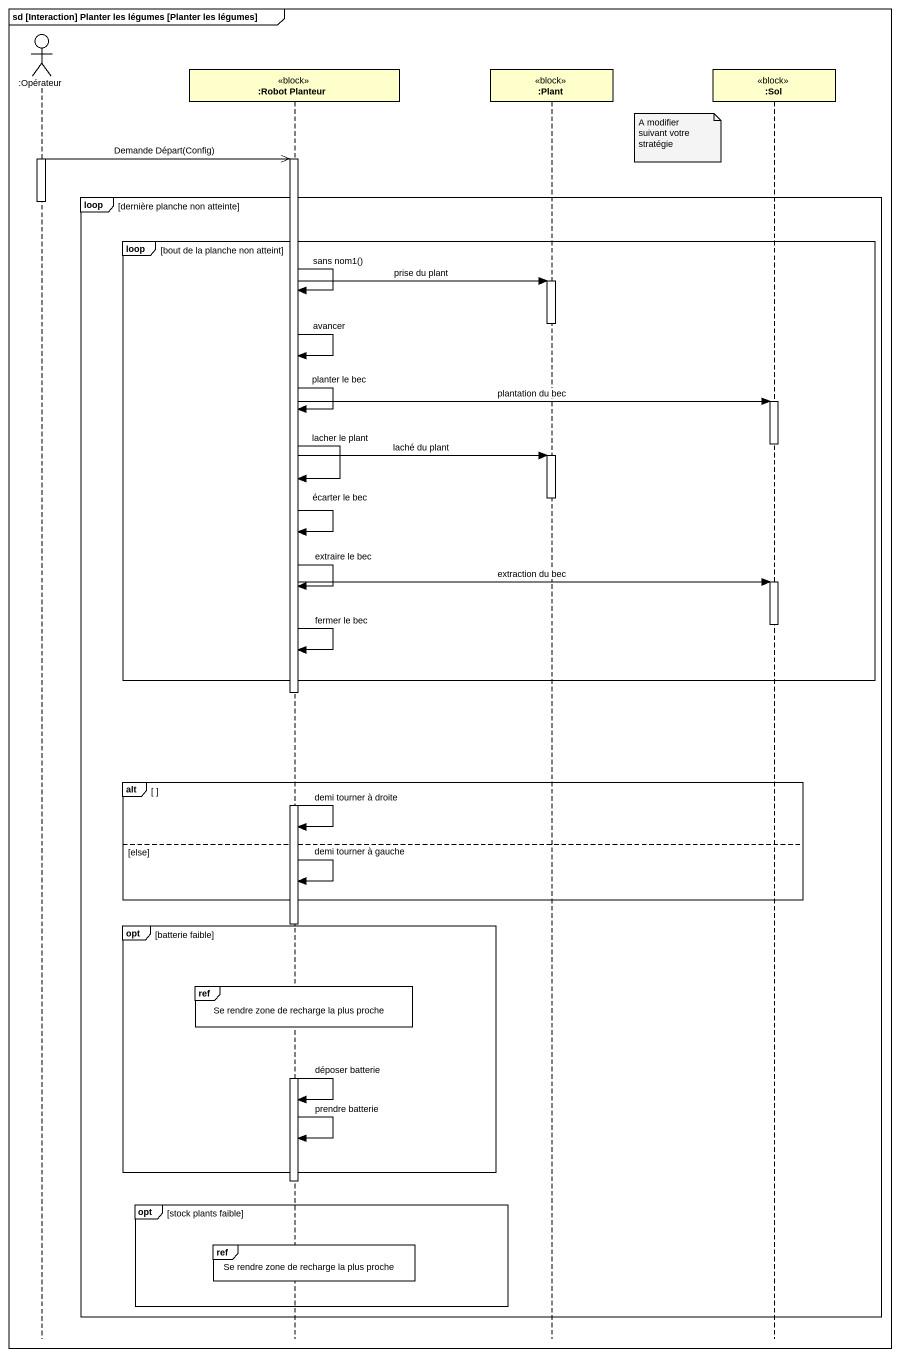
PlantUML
@startuml
mainframe sd [Interaction] Planter les légumes [Planter les légumes]
hide footbox
actor ":Opérateur" as Opérateur
participant ":Robot Planteur" as Robot_Planteur <<block>>
participant ":Plant" as Plant <<block>>
participant ":Sol" as Sol <<block>>

note left of Sol : A modifier suivant votre stratégie
activate Opérateur
Opérateur ->> Robot_Planteur : Demande Départ(Config)
activate Robot_Planteur
loop dernière planche non atteinte
  deactivate Opérateur
  loop bout de la planche non atteint
    Robot_Planteur -> Plant : prise du plant
    activate Plant
    Robot_Planteur -> Robot_Planteur : sans nom1()
    deactivate Plant
    Robot_Planteur -> Robot_Planteur : avancer
    Robot_Planteur -> Sol : plantation du bec
    activate Sol
    Robot_Planteur -> Robot_Planteur : planter le bec
    deactivate Sol
    Robot_Planteur -> Plant : laché du plant
    activate Plant
    Robot_Planteur -> Robot_Planteur : lacher le plant
    deactivate Plant
    Robot_Planteur -> Robot_Planteur : écarter le bec
    Robot_Planteur -> Sol : extraction du bec
    activate Sol
    Robot_Planteur -> Robot_Planteur : extraire le bec
    deactivate Sol
    Robot_Planteur -> Robot_Planteur : fermer le bec
  end
  alt
    Robot_Planteur -> Robot_Planteur : demi tourner à droite
  else else
    Robot_Planteur -> Robot_Planteur : demi tourner à gauche
  end
  opt batterie faible
    ref over Robot_Planteur : Se rendre zone de recharge la plus proche
    Robot_Planteur -> Robot_Planteur : déposer batterie
    Robot_Planteur -> Robot_Planteur : prendre batterie
  end
  deactivate Robot_Planteur
  opt stock plants faible
    ref over Robot_Planteur : Se rendre zone de recharge la plus proche
  end
end
@enduml
